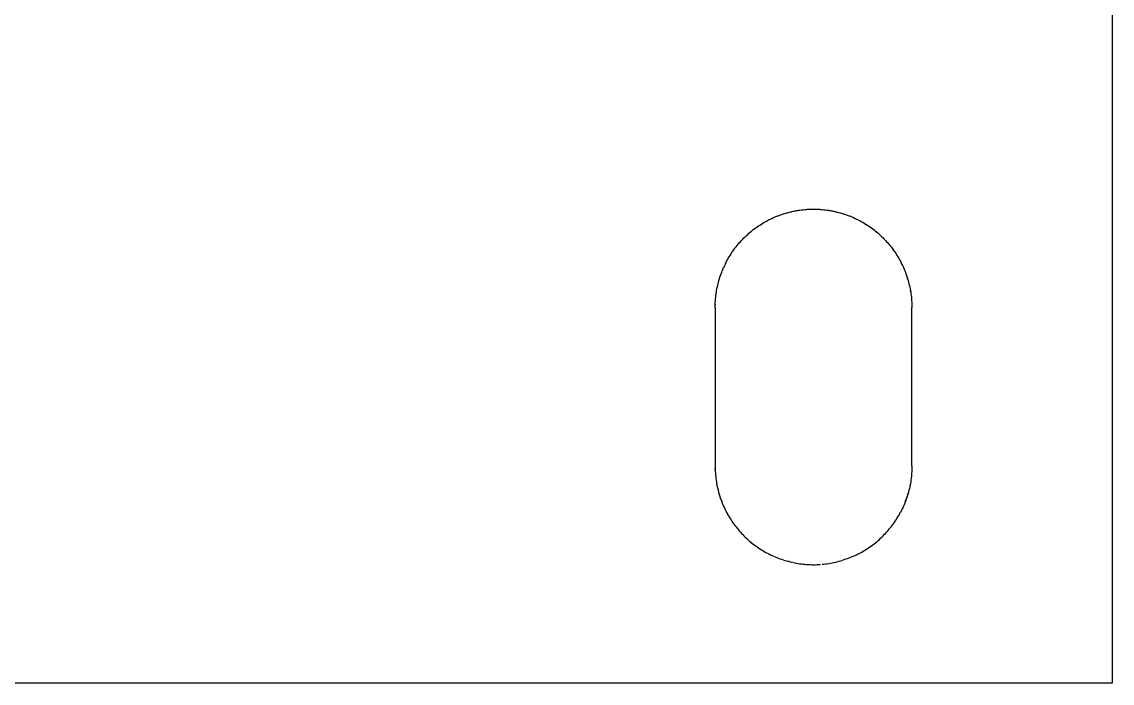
# Model space of a CAD drawing. Header units: millimetres. Extents: x 2543.3 to 2639, y 1717.1 to 1778.9.
# Drawn here: x 2553.872 to 2558.472, y 1737.271 to 1740.061 of the extents above; entities that cross this region are included whole.
import ezdxf

# ---------------------------------------------------------------- set-up
doc = ezdxf.new("R2010")
doc.units = ezdxf.units.MM

msp = doc.modelspace()

# ---------------------------------------------------------------- linework, layer by layer
at = {"color": 7, "linetype": 'Continuous', "lineweight": 25}
for p, q in [((2558.4721, 1778.2278), (2558.4721, 1737.2711)), ((2557.1117, 1739.2587), (2557.1188, 1739.2604)), ((2557.1152, 1739.2596), (2557.1188, 1739.2604)), ((2557.1188, 1739.2604), (2557.1258, 1739.262)), ((2557.1188, 1739.2604), (2557.1223, 1739.2612)), ((2557.1223, 1739.2612), (2557.1258, 1739.262)), ((2557.1258, 1739.262), (2557.1329, 1739.2634)), ((2557.1258, 1739.262), (2557.1294, 1739.2627)), ((2557.1294, 1739.2627), (2557.1329, 1739.2634)), ((2557.1329, 1739.2634), (2557.1401, 1739.2648)), ((2557.1329, 1739.2634), (2557.1365, 1739.2641)), ((2557.1365, 1739.2641), (2557.1401, 1739.2648)), ((2557.1401, 1739.2648), (2557.1472, 1739.2659)), ((2557.1401, 1739.2648), (2557.1436, 1739.2653)), ((2557.1436, 1739.2653), (2557.1472, 1739.2659)), ((2557.1472, 1739.2659), (2557.1544, 1739.267)), ((2557.1472, 1739.2659), (2557.1508, 1739.2665)), ((2557.1508, 1739.2665), (2557.1544, 1739.267)), ((2557.1544, 1739.267), (2557.1615, 1739.268)), ((2557.1615, 1739.268), (2557.1687, 1739.2688)), ((2557.1687, 1739.2688), (2557.176, 1739.2695)), ((2557.176, 1739.2695), (2557.1832, 1739.27)), ((2557.1832, 1739.27), (2557.1904, 1739.2705)), ((2557.1832, 1739.27), (2557.1868, 1739.2703)), ((2557.1868, 1739.2703), (2557.1904, 1739.2705)), ((2557.1904, 1739.2705), (2557.1976, 1739.2708)), ((2557.1904, 1739.2705), (2557.194, 1739.2707)), ((2557.194, 1739.2707), (2557.1976, 1739.2708)), ((2557.1976, 1739.2708), (2557.2049, 1739.271)), ((2557.1976, 1739.2708), (2557.2013, 1739.2709)), ((2557.2013, 1739.2709), (2557.2049, 1739.271)), ((2557.2049, 1739.271), (2557.2121, 1739.2711)), ((2557.2121, 1739.2711), (2557.2194, 1739.271)), ((2557.2194, 1739.271), (2557.2266, 1739.2708)), ((2557.2194, 1739.271), (2557.223, 1739.2709)), ((2557.223, 1739.2709), (2557.2266, 1739.2708)), ((2557.2266, 1739.2708), (2557.2302, 1739.2707)), ((2557.2266, 1739.2708), (2557.2338, 1739.2705)), ((2557.2302, 1739.2707), (2557.2338, 1739.2705)), ((2557.2338, 1739.2705), (2557.2375, 1739.2703)), ((2557.2338, 1739.2705), (2557.2411, 1739.27)), ((2557.2375, 1739.2703), (2557.2411, 1739.27)), ((2557.2411, 1739.27), (2557.2483, 1739.2695)), ((2557.2483, 1739.2695), (2557.2555, 1739.2688)), ((2557.2555, 1739.2688), (2557.2627, 1739.268)), ((2557.2627, 1739.268), (2557.2699, 1739.267)), ((2557.2699, 1739.267), (2557.277, 1739.2659)), ((2557.2699, 1739.267), (2557.2735, 1739.2665)), ((2557.277, 1739.2659), (2557.2735, 1739.2665)), ((2557.277, 1739.2659), (2557.2842, 1739.2648)), ((2557.277, 1739.2659), (2557.2806, 1739.2653)), ((2557.2806, 1739.2653), (2557.2842, 1739.2648)), ((2557.2842, 1739.2648), (2557.2877, 1739.2641)), ((2557.2842, 1739.2648), (2557.2913, 1739.2634)), ((2557.2877, 1739.2641), (2557.2913, 1739.2634)), ((2557.2913, 1739.2634), (2557.2949, 1739.2627)), ((2557.2913, 1739.2634), (2557.2984, 1739.262)), ((2557.2949, 1739.2627), (2557.2984, 1739.262)), ((2557.2984, 1739.262), (2557.3019, 1739.2612)), ((2557.2984, 1739.262), (2557.3055, 1739.2604)), ((2557.3019, 1739.2612), (2557.3055, 1739.2604)), ((2557.3055, 1739.2604), (2557.309, 1739.2596)), ((2557.3055, 1739.2604), (2557.3125, 1739.2587)), ((2556.9984, 1739.2118), (2557.0046, 1739.2155)), ((2557.0046, 1739.2155), (2557.0109, 1739.219)), ((2557.0109, 1739.219), (2557.0173, 1739.2225)), ((2557.0173, 1739.2225), (2557.0237, 1739.2258)), ((2557.0173, 1739.2225), (2557.0205, 1739.2242)), ((2557.0237, 1739.2258), (2557.0205, 1739.2242)), ((2557.0237, 1739.2258), (2557.0302, 1739.2291)), ((2557.0237, 1739.2258), (2557.027, 1739.2274)), ((2557.027, 1739.2274), (2557.0302, 1739.2291)), ((2557.0302, 1739.2291), (2557.0367, 1739.2322)), ((2557.0302, 1739.2291), (2557.0335, 1739.2306)), ((2557.0335, 1739.2306), (2557.0367, 1739.2322)), ((2557.0367, 1739.2322), (2557.0433, 1739.2352)), ((2557.0367, 1739.2322), (2557.04, 1739.2337)), ((2557.04, 1739.2337), (2557.0433, 1739.2352)), ((2557.0433, 1739.2352), (2557.05, 1739.2381)), ((2557.0433, 1739.2352), (2557.0466, 1739.2366)), ((2557.0466, 1739.2366), (2557.05, 1739.2381)), ((2557.05, 1739.2381), (2557.0567, 1739.2408)), ((2557.05, 1739.2381), (2557.0533, 1739.2395)), ((2557.0533, 1739.2395), (2557.0567, 1739.2408)), ((2557.0567, 1739.2408), (2557.0634, 1739.2435)), ((2557.0567, 1739.2408), (2557.06, 1739.2422)), ((2557.06, 1739.2422), (2557.0634, 1739.2435)), ((2557.0634, 1739.2435), (2557.0702, 1739.246)), ((2557.0634, 1739.2435), (2557.0668, 1739.2448)), ((2557.0668, 1739.2448), (2557.0702, 1739.246)), ((2557.0702, 1739.246), (2557.077, 1739.2484)), ((2557.0702, 1739.246), (2557.0736, 1739.2472)), ((2557.0736, 1739.2472), (2557.077, 1739.2484)), ((2557.077, 1739.2484), (2557.0839, 1739.2507)), ((2557.0839, 1739.2507), (2557.0908, 1739.2529)), ((2557.0839, 1739.2507), (2557.0873, 1739.2518)), ((2557.0873, 1739.2518), (2557.0908, 1739.2529)), ((2557.0908, 1739.2529), (2557.0977, 1739.255)), ((2557.0977, 1739.255), (2557.1047, 1739.2569)), ((2557.0977, 1739.255), (2557.1012, 1739.256)), ((2557.1012, 1739.256), (2557.1047, 1739.2569)), ((2557.1047, 1739.2569), (2557.1117, 1739.2587)), ((2557.1117, 1739.2587), (2557.1152, 1739.2596)), ((2557.309, 1739.2596), (2557.3125, 1739.2587)), ((2557.3125, 1739.2587), (2557.3195, 1739.2569)), ((2557.3195, 1739.2569), (2557.323, 1739.256)), ((2557.3195, 1739.2569), (2557.3265, 1739.255)), ((2557.323, 1739.256), (2557.3265, 1739.255)), ((2557.3265, 1739.255), (2557.3335, 1739.2529)), ((2557.3335, 1739.2529), (2557.3369, 1739.2518)), ((2557.3335, 1739.2529), (2557.3404, 1739.2507)), ((2557.3369, 1739.2518), (2557.3404, 1739.2507)), ((2557.3404, 1739.2507), (2557.3472, 1739.2484)), ((2557.3472, 1739.2484), (2557.3541, 1739.246)), ((2557.3472, 1739.2484), (2557.3506, 1739.2472)), ((2557.3506, 1739.2472), (2557.3541, 1739.246)), ((2557.3541, 1739.246), (2557.3575, 1739.2448)), ((2557.3541, 1739.246), (2557.3608, 1739.2435)), ((2557.3575, 1739.2448), (2557.3608, 1739.2435)), ((2557.3608, 1739.2435), (2557.3676, 1739.2408)), ((2557.3608, 1739.2435), (2557.3642, 1739.2422)), ((2557.3642, 1739.2422), (2557.3676, 1739.2408)), ((2557.3676, 1739.2408), (2557.3709, 1739.2395)), ((2557.3676, 1739.2408), (2557.3743, 1739.2381)), ((2557.3709, 1739.2395), (2557.3743, 1739.2381)), ((2557.3743, 1739.2381), (2557.3809, 1739.2352)), ((2557.3743, 1739.2381), (2557.3776, 1739.2366)), ((2557.3776, 1739.2366), (2557.3809, 1739.2352)), ((2557.3809, 1739.2352), (2557.3842, 1739.2337)), ((2557.3809, 1739.2352), (2557.3875, 1739.2322)), ((2557.3842, 1739.2337), (2557.3875, 1739.2322)), ((2557.3875, 1739.2322), (2557.3908, 1739.2306)), ((2557.3875, 1739.2322), (2557.394, 1739.2291)), ((2557.3908, 1739.2306), (2557.394, 1739.2291)), ((2557.394, 1739.2291), (2557.3973, 1739.2274)), ((2557.394, 1739.2291), (2557.4005, 1739.2258)), ((2557.3973, 1739.2274), (2557.4005, 1739.2258)), ((2557.4005, 1739.2258), (2557.407, 1739.2225)), ((2557.4005, 1739.2258), (2557.4037, 1739.2242)), ((2557.4037, 1739.2242), (2557.407, 1739.2225)), ((2557.407, 1739.2225), (2557.4133, 1739.219)), ((2557.4133, 1739.219), (2557.4196, 1739.2155)), ((2557.4196, 1739.2155), (2557.4259, 1739.2118)), ((2556.9344, 1739.1645), (2556.9399, 1739.1693)), ((2556.9399, 1739.1693), (2556.9454, 1739.174)), ((2556.9399, 1739.1693), (2556.9426, 1739.1716)), ((2556.9426, 1739.1716), (2556.9454, 1739.174)), ((2556.9454, 1739.174), (2556.951, 1739.1786)), ((2556.9454, 1739.174), (2556.9482, 1739.1763)), ((2556.9482, 1739.1763), (2556.951, 1739.1786)), ((2556.951, 1739.1786), (2556.9566, 1739.1831)), ((2556.9566, 1739.1831), (2556.9624, 1739.1875)), ((2556.9624, 1739.1875), (2556.9682, 1739.1918)), ((2556.9682, 1739.1918), (2556.9741, 1739.196)), ((2556.9682, 1739.1918), (2556.9711, 1739.1939)), ((2556.9711, 1739.1939), (2556.9741, 1739.196)), ((2556.9741, 1739.196), (2556.9801, 1739.2001)), ((2556.9801, 1739.2001), (2556.9861, 1739.2041)), ((2556.9861, 1739.2041), (2556.9922, 1739.208)), ((2556.9861, 1739.2041), (2556.9892, 1739.206)), ((2556.9892, 1739.206), (2556.9922, 1739.208)), ((2556.9922, 1739.208), (2556.9984, 1739.2118)), ((2556.9922, 1739.208), (2556.9953, 1739.2099)), ((2556.9953, 1739.2099), (2556.9984, 1739.2118)), ((2557.4259, 1739.2118), (2557.432, 1739.208)), ((2557.4259, 1739.2118), (2557.429, 1739.2099)), ((2557.429, 1739.2099), (2557.432, 1739.208)), ((2557.432, 1739.208), (2557.4351, 1739.206)), ((2557.432, 1739.208), (2557.4381, 1739.2041)), ((2557.4351, 1739.206), (2557.4381, 1739.2041)), ((2557.4381, 1739.2041), (2557.4442, 1739.2001)), ((2557.4442, 1739.2001), (2557.4502, 1739.196)), ((2557.4502, 1739.196), (2557.4561, 1739.1918)), ((2557.4502, 1739.196), (2557.4531, 1739.1939)), ((2557.4531, 1739.1939), (2557.4561, 1739.1918)), ((2557.4561, 1739.1918), (2557.4619, 1739.1875)), ((2557.4619, 1739.1875), (2557.4676, 1739.1831)), ((2557.4676, 1739.1831), (2557.4733, 1739.1786)), ((2557.4733, 1739.1786), (2557.4789, 1739.174)), ((2557.4733, 1739.1786), (2557.4761, 1739.1763)), ((2557.4789, 1739.174), (2557.4761, 1739.1763)), ((2557.4789, 1739.174), (2557.4816, 1739.1716)), ((2557.4789, 1739.174), (2557.4844, 1739.1693)), ((2557.4816, 1739.1716), (2557.4844, 1739.1693)), ((2557.4844, 1739.1693), (2557.4898, 1739.1645)), ((2556.8896, 1739.1172), (2556.8942, 1739.1228)), ((2556.8942, 1739.1228), (2556.8989, 1739.1283)), ((2556.8989, 1739.1283), (2556.9037, 1739.1337)), ((2556.9037, 1739.1337), (2556.9086, 1739.1391)), ((2556.9086, 1739.1391), (2556.9136, 1739.1443)), ((2556.9086, 1739.1391), (2556.9111, 1739.1417)), ((2556.9111, 1739.1417), (2556.9136, 1739.1443)), ((2556.9136, 1739.1443), (2556.9187, 1739.1495)), ((2556.9187, 1739.1495), (2556.9238, 1739.1546)), ((2556.9238, 1739.1546), (2556.9291, 1739.1596)), ((2556.9291, 1739.1596), (2556.9344, 1739.1645)), ((2557.4898, 1739.1645), (2557.4952, 1739.1596)), ((2557.4952, 1739.1596), (2557.5004, 1739.1546)), ((2557.5004, 1739.1546), (2557.5056, 1739.1495)), ((2557.5056, 1739.1495), (2557.5107, 1739.1443)), ((2557.5107, 1739.1443), (2557.5156, 1739.1391)), ((2557.5107, 1739.1443), (2557.5131, 1739.1417)), ((2557.5156, 1739.1391), (2557.5131, 1739.1417)), ((2557.5156, 1739.1391), (2557.5205, 1739.1337)), ((2557.5205, 1739.1337), (2557.5253, 1739.1283)), ((2557.5253, 1739.1283), (2557.53, 1739.1228)), ((2557.53, 1739.1228), (2557.5346, 1739.1172)), ((2556.8564, 1739.0698), (2556.8602, 1739.076)), ((2556.8583, 1739.0729), (2556.8602, 1739.076)), ((2556.8602, 1739.076), (2556.8641, 1739.0821)), ((2556.8641, 1739.0821), (2556.8681, 1739.0881)), ((2556.8681, 1739.0881), (2556.8722, 1739.0941)), ((2556.8722, 1739.0941), (2556.8764, 1739.1)), ((2556.8722, 1739.0941), (2556.8743, 1739.097)), ((2556.8743, 1739.097), (2556.8764, 1739.1)), ((2556.8764, 1739.1), (2556.8807, 1739.1058)), ((2556.8807, 1739.1058), (2556.8851, 1739.1116)), ((2556.8851, 1739.1116), (2556.8896, 1739.1172)), ((2557.5346, 1739.1172), (2557.5391, 1739.1116)), ((2557.5391, 1739.1116), (2557.5436, 1739.1058)), ((2557.5436, 1739.1058), (2557.5479, 1739.1)), ((2557.5479, 1739.1), (2557.5521, 1739.0941)), ((2557.55, 1739.097), (2557.5479, 1739.1)), ((2557.5521, 1739.0941), (2557.55, 1739.097)), ((2557.5521, 1739.0941), (2557.5562, 1739.0881)), ((2557.5562, 1739.0881), (2557.5602, 1739.0821)), ((2557.5602, 1739.0821), (2557.5641, 1739.076)), ((2557.5641, 1739.076), (2557.566, 1739.0729)), ((2557.5641, 1739.076), (2557.5678, 1739.0698)), ((2556.836, 1739.0314), (2556.833, 1739.0249)), ((2556.8391, 1739.038), (2556.836, 1739.0314)), ((2556.8424, 1739.0445), (2556.8391, 1739.038)), ((2556.8407, 1739.0412), (2556.8391, 1739.038)), ((2556.8407, 1739.0412), (2556.8424, 1739.0445)), ((2556.8424, 1739.0445), (2556.8457, 1739.0509)), ((2556.8457, 1739.0509), (2556.8492, 1739.0573)), ((2556.8492, 1739.0573), (2556.8527, 1739.0636)), ((2556.8527, 1739.0636), (2556.8564, 1739.0698)), ((2556.8564, 1739.0698), (2556.8583, 1739.0729)), ((2557.5678, 1739.0698), (2557.566, 1739.0729)), ((2557.5678, 1739.0698), (2557.5715, 1739.0636)), ((2557.5715, 1739.0636), (2557.5751, 1739.0573)), ((2557.5751, 1739.0573), (2557.5785, 1739.0509)), ((2557.5785, 1739.0509), (2557.5819, 1739.0445)), ((2557.5819, 1739.0445), (2557.5835, 1739.0412)), ((2557.5819, 1739.0445), (2557.5851, 1739.038)), ((2557.5851, 1739.038), (2557.5835, 1739.0412)), ((2557.5851, 1739.038), (2557.5882, 1739.0314)), ((2557.5882, 1739.0314), (2557.5912, 1739.0249)), ((2556.8153, 1738.9774), (2556.8174, 1738.9843)), ((2556.8174, 1738.9843), (2556.8197, 1738.9912)), ((2556.8197, 1738.9912), (2556.8222, 1738.998)), ((2556.8222, 1738.998), (2556.8247, 1739.0048)), ((2556.8247, 1739.0048), (2556.8273, 1739.0115)), ((2556.8301, 1739.0182), (2556.8273, 1739.0115)), ((2556.8301, 1739.0182), (2556.833, 1739.0249)), ((2557.5912, 1739.0249), (2557.5941, 1739.0182)), ((2557.5941, 1739.0182), (2557.5969, 1739.0115)), ((2557.5969, 1739.0115), (2557.5996, 1739.0048)), ((2557.5996, 1739.0048), (2557.6021, 1738.998)), ((2557.6021, 1738.998), (2557.6045, 1738.9912)), ((2557.6045, 1738.9912), (2557.6068, 1738.9843)), ((2557.6068, 1738.9843), (2557.6079, 1738.9808)), ((2557.6068, 1738.9843), (2557.609, 1738.9774)), ((2556.8047, 1738.9352), (2556.8062, 1738.9423)), ((2556.8062, 1738.9423), (2556.8078, 1738.9494)), ((2556.8078, 1738.9494), (2556.8095, 1738.9565)), ((2556.8095, 1738.9565), (2556.8113, 1738.9635)), ((2556.8113, 1738.9635), (2556.8132, 1738.9704)), ((2556.8132, 1738.9704), (2556.8153, 1738.9774)), ((2557.609, 1738.9774), (2557.6079, 1738.9808)), ((2557.609, 1738.9774), (2557.611, 1738.9704)), ((2557.611, 1738.9704), (2557.613, 1738.9635)), ((2557.613, 1738.9635), (2557.6148, 1738.9565)), ((2557.6148, 1738.9565), (2557.6165, 1738.9494)), ((2557.6165, 1738.9494), (2557.6181, 1738.9423)), ((2557.6181, 1738.9423), (2557.6195, 1738.9352)), ((2556.7981, 1738.885), (2556.7987, 1738.8922)), ((2556.7987, 1738.8922), (2556.7994, 1738.8994)), ((2556.7994, 1738.8994), (2556.8002, 1738.9066)), ((2556.8002, 1738.9066), (2556.8012, 1738.9138)), ((2556.8012, 1738.9138), (2556.8022, 1738.921)), ((2556.8012, 1738.9138), (2556.8017, 1738.9174)), ((2556.8017, 1738.9174), (2556.8022, 1738.921)), ((2556.8022, 1738.921), (2556.8034, 1738.9281)), ((2556.8022, 1738.921), (2556.8028, 1738.9245)), ((2556.8028, 1738.9245), (2556.8034, 1738.9281)), ((2556.8034, 1738.9281), (2556.8047, 1738.9352)), ((2557.6195, 1738.9352), (2557.6208, 1738.9281)), ((2557.6208, 1738.9281), (2557.622, 1738.921)), ((2557.6214, 1738.9245), (2557.6208, 1738.9281)), ((2557.6214, 1738.9245), (2557.622, 1738.921)), ((2557.622, 1738.921), (2557.6231, 1738.9138)), ((2557.622, 1738.921), (2557.6225, 1738.9174)), ((2557.6225, 1738.9174), (2557.6231, 1738.9138)), ((2557.6231, 1738.9138), (2557.624, 1738.9066)), ((2557.624, 1738.9066), (2557.6249, 1738.8994)), ((2557.6249, 1738.8994), (2557.6255, 1738.8922)), ((2557.6255, 1738.8922), (2557.6261, 1738.885)), ((2556.7971, 1738.8561), (2556.7972, 1738.8633)), ((2556.7971, 1738.8561), (2556.7971, 1738.1861)), ((2556.7972, 1738.8633), (2556.7974, 1738.8705)), ((2556.7972, 1738.8633), (2556.7973, 1738.8669)), ((2556.7974, 1738.8705), (2556.7973, 1738.8669)), ((2556.7974, 1738.8705), (2556.7977, 1738.8778)), ((2556.7977, 1738.8778), (2556.7981, 1738.885)), ((2557.6261, 1738.885), (2557.6266, 1738.8778)), ((2557.6266, 1738.8778), (2557.6269, 1738.8705)), ((2557.6269, 1738.8705), (2557.6271, 1738.8633)), ((2557.6271, 1738.8633), (2557.6271, 1738.8561)), ((2557.6271, 1738.1861), (2557.6271, 1738.8561)), ((2556.7971, 1738.1861), (2556.7972, 1738.1788)), ((2556.7972, 1738.1788), (2556.7974, 1738.1716)), ((2556.7972, 1738.1788), (2556.7973, 1738.1752)), ((2556.7974, 1738.1716), (2556.7973, 1738.1752)), ((2556.7974, 1738.1716), (2556.7977, 1738.1643)), ((2556.7977, 1738.1643), (2556.7981, 1738.1571)), ((2556.7981, 1738.1571), (2556.7987, 1738.1499)), ((2557.6261, 1738.1571), (2557.6255, 1738.1499)), ((2557.6266, 1738.1643), (2557.6261, 1738.1571)), ((2557.6269, 1738.1716), (2557.6266, 1738.1643)), ((2557.6271, 1738.1788), (2557.6269, 1738.1716)), ((2557.6271, 1738.1861), (2557.6271, 1738.1788)), ((2556.7987, 1738.1499), (2556.7994, 1738.1427)), ((2556.7994, 1738.1427), (2556.8002, 1738.1355)), ((2556.8002, 1738.1355), (2556.8012, 1738.1283)), ((2556.8012, 1738.1283), (2556.8022, 1738.1211)), ((2556.8022, 1738.1211), (2556.8034, 1738.114)), ((2556.8034, 1738.114), (2556.8047, 1738.1069)), ((2557.6208, 1738.114), (2557.6195, 1738.1069)), ((2557.622, 1738.1211), (2557.6208, 1738.114)), ((2557.6231, 1738.1283), (2557.622, 1738.1211)), ((2557.624, 1738.1355), (2557.6231, 1738.1283)), ((2557.6249, 1738.1427), (2557.624, 1738.1355)), ((2557.6255, 1738.1499), (2557.6249, 1738.1427)), ((2556.8047, 1738.1069), (2556.8062, 1738.0998)), ((2556.8047, 1738.1069), (2556.8055, 1738.1033)), ((2556.8055, 1738.1033), (2556.8062, 1738.0998)), ((2556.8062, 1738.0998), (2556.8078, 1738.0927)), ((2556.8078, 1738.0927), (2556.8086, 1738.0892)), ((2556.8078, 1738.0927), (2556.8095, 1738.0857)), ((2556.8086, 1738.0892), (2556.8095, 1738.0857)), ((2556.8095, 1738.0857), (2556.8113, 1738.0786)), ((2556.8113, 1738.0786), (2556.8132, 1738.0717)), ((2556.8132, 1738.0717), (2556.8153, 1738.0647)), ((2556.8132, 1738.0717), (2556.8142, 1738.0682)), ((2556.8153, 1738.0647), (2556.8142, 1738.0682)), ((2556.8153, 1738.0647), (2556.8174, 1738.0578)), ((2557.609, 1738.0647), (2557.6068, 1738.0578)), ((2557.611, 1738.0717), (2557.609, 1738.0647)), ((2557.609, 1738.0647), (2557.61, 1738.0682)), ((2557.61, 1738.0682), (2557.611, 1738.0717)), ((2557.613, 1738.0786), (2557.611, 1738.0717)), ((2557.6148, 1738.0857), (2557.613, 1738.0786)), ((2557.6165, 1738.0927), (2557.6148, 1738.0857)), ((2557.6156, 1738.0892), (2557.6148, 1738.0857)), ((2557.6165, 1738.0927), (2557.6156, 1738.0892)), ((2557.6181, 1738.0998), (2557.6165, 1738.0927)), ((2557.6195, 1738.1069), (2557.6181, 1738.0998)), ((2557.6188, 1738.1033), (2557.6181, 1738.0998)), ((2557.6195, 1738.1069), (2557.6188, 1738.1033)), ((2556.8174, 1738.0578), (2556.8197, 1738.0509)), ((2556.8174, 1738.0578), (2556.8186, 1738.0544)), ((2556.8197, 1738.0509), (2556.8186, 1738.0544)), ((2556.8209, 1738.0475), (2556.8197, 1738.0509)), ((2556.8197, 1738.0509), (2556.8222, 1738.0441)), ((2556.8209, 1738.0475), (2556.8222, 1738.0441)), ((2556.8222, 1738.0441), (2556.8247, 1738.0373)), ((2556.8222, 1738.0441), (2556.8234, 1738.0407)), ((2556.8247, 1738.0373), (2556.8234, 1738.0407)), ((2556.8247, 1738.0373), (2556.8273, 1738.0306)), ((2556.8273, 1738.0306), (2556.8301, 1738.0239)), ((2556.8301, 1738.0239), (2556.833, 1738.0173)), ((2557.5941, 1738.0239), (2557.5912, 1738.0173)), ((2557.5969, 1738.0306), (2557.5941, 1738.0239)), ((2557.5996, 1738.0373), (2557.5969, 1738.0306)), ((2557.6021, 1738.0441), (2557.5996, 1738.0373)), ((2557.5996, 1738.0373), (2557.6008, 1738.0407)), ((2557.6008, 1738.0407), (2557.6021, 1738.0441)), ((2557.6045, 1738.0509), (2557.6021, 1738.0441)), ((2557.6033, 1738.0475), (2557.6021, 1738.0441)), ((2557.6045, 1738.0509), (2557.6033, 1738.0475)), ((2557.6068, 1738.0578), (2557.6045, 1738.0509)), ((2557.6045, 1738.0509), (2557.6057, 1738.0544)), ((2557.6057, 1738.0544), (2557.6068, 1738.0578)), ((2556.833, 1738.0173), (2556.836, 1738.0107)), ((2556.836, 1738.0107), (2556.8391, 1738.0041)), ((2556.8391, 1738.0041), (2556.8424, 1737.9977)), ((2556.8424, 1737.9977), (2556.8457, 1737.9912)), ((2556.8457, 1737.9912), (2556.8492, 1737.9849)), ((2556.8509, 1737.9817), (2556.8492, 1737.9849)), ((2556.8492, 1737.9849), (2556.8527, 1737.9786)), ((2556.8509, 1737.9817), (2556.8527, 1737.9786)), ((2556.8527, 1737.9786), (2556.8564, 1737.9723)), ((2556.8564, 1737.9723), (2556.8602, 1737.9661)), ((2557.5641, 1737.9661), (2557.5678, 1737.9723)), ((2557.5678, 1737.9723), (2557.5715, 1737.9786)), ((2557.5751, 1737.9849), (2557.5715, 1737.9786)), ((2557.5715, 1737.9786), (2557.5733, 1737.9817)), ((2557.5751, 1737.9849), (2557.5733, 1737.9817)), ((2557.5751, 1737.9849), (2557.5785, 1737.9912)), ((2557.5819, 1737.9977), (2557.5785, 1737.9912)), ((2557.5851, 1738.0041), (2557.5819, 1737.9977)), ((2557.5882, 1738.0107), (2557.5851, 1738.0041)), ((2557.5912, 1738.0173), (2557.5882, 1738.0107)), ((2556.8602, 1737.9661), (2556.8641, 1737.96)), ((2556.8641, 1737.96), (2556.8681, 1737.954)), ((2556.8681, 1737.954), (2556.8722, 1737.948)), ((2556.8681, 1737.954), (2556.8701, 1737.951)), ((2556.8722, 1737.948), (2556.8701, 1737.951)), ((2556.8722, 1737.948), (2556.8764, 1737.9421)), ((2556.8764, 1737.9421), (2556.8807, 1737.9363)), ((2556.8807, 1737.9363), (2556.8851, 1737.9306)), ((2556.8851, 1737.9306), (2556.8896, 1737.9249)), ((2557.5346, 1737.9249), (2557.5391, 1737.9306)), ((2557.5391, 1737.9306), (2557.5436, 1737.9363)), ((2557.5436, 1737.9363), (2557.5479, 1737.9421)), ((2557.5479, 1737.9421), (2557.5521, 1737.948)), ((2557.5521, 1737.948), (2557.5562, 1737.954)), ((2557.5521, 1737.948), (2557.5541, 1737.951)), ((2557.5541, 1737.951), (2557.5562, 1737.954)), ((2557.5562, 1737.954), (2557.5602, 1737.96)), ((2557.5602, 1737.96), (2557.5641, 1737.9661)), ((2556.8896, 1737.9249), (2556.8942, 1737.9193)), ((2556.8942, 1737.9193), (2556.8989, 1737.9138)), ((2556.8989, 1737.9138), (2556.9037, 1737.9084)), ((2556.9037, 1737.9084), (2556.9086, 1737.903)), ((2556.9111, 1737.9004), (2556.9086, 1737.903)), ((2556.9086, 1737.903), (2556.9136, 1737.8978)), ((2556.9111, 1737.9004), (2556.9136, 1737.8978)), ((2556.9136, 1737.8978), (2556.9187, 1737.8926)), ((2556.9187, 1737.8926), (2556.9238, 1737.8875)), ((2556.9213, 1737.8901), (2556.9187, 1737.8926)), ((2556.9213, 1737.8901), (2556.9238, 1737.8875)), ((2556.9238, 1737.8875), (2556.9291, 1737.8825)), ((2556.9291, 1737.8825), (2556.9344, 1737.8777)), ((2557.4898, 1737.8777), (2557.4952, 1737.8825)), ((2557.4952, 1737.8825), (2557.5004, 1737.8875)), ((2557.5004, 1737.8875), (2557.5056, 1737.8926)), ((2557.5056, 1737.8926), (2557.5107, 1737.8978)), ((2557.5107, 1737.8978), (2557.5156, 1737.903)), ((2557.5107, 1737.8978), (2557.5131, 1737.9004)), ((2557.5156, 1737.903), (2557.5131, 1737.9004)), ((2557.5156, 1737.903), (2557.5205, 1737.9084)), ((2557.5205, 1737.9084), (2557.5253, 1737.9138)), ((2557.5253, 1737.9138), (2557.53, 1737.9193)), ((2557.53, 1737.9193), (2557.5346, 1737.9249)), ((2556.9344, 1737.8777), (2556.9399, 1737.8729)), ((2556.9399, 1737.8729), (2556.9454, 1737.8681)), ((2556.9399, 1737.8729), (2556.9426, 1737.8705)), ((2556.9426, 1737.8705), (2556.9454, 1737.8681)), ((2556.9454, 1737.8681), (2556.951, 1737.8635)), ((2556.9454, 1737.8681), (2556.9482, 1737.8658)), ((2556.951, 1737.8635), (2556.9482, 1737.8658)), ((2556.951, 1737.8635), (2556.9566, 1737.859)), ((2556.9566, 1737.859), (2556.9624, 1737.8546)), ((2556.9624, 1737.8546), (2556.9682, 1737.8503)), ((2556.9682, 1737.8503), (2556.9741, 1737.8461)), ((2556.9741, 1737.8461), (2556.9801, 1737.842)), ((2556.9801, 1737.842), (2556.9861, 1737.838)), ((2556.9861, 1737.838), (2556.9922, 1737.8341)), ((2556.9922, 1737.8341), (2556.9984, 1737.8303)), ((2557.4259, 1737.8303), (2557.432, 1737.8341)), ((2557.432, 1737.8341), (2557.4381, 1737.838)), ((2557.4381, 1737.838), (2557.4442, 1737.842)), ((2557.4442, 1737.842), (2557.4502, 1737.8461)), ((2557.4502, 1737.8461), (2557.4561, 1737.8503)), ((2557.4561, 1737.8503), (2557.4619, 1737.8546)), ((2557.4619, 1737.8546), (2557.4676, 1737.859)), ((2557.4676, 1737.859), (2557.4733, 1737.8635)), ((2557.4733, 1737.8635), (2557.4789, 1737.8681)), ((2557.4789, 1737.8681), (2557.4844, 1737.8729)), ((2557.4844, 1737.8729), (2557.4898, 1737.8777)), ((2556.9984, 1737.8303), (2557.0046, 1737.8267)), ((2557.0046, 1737.8267), (2557.0109, 1737.8231)), ((2557.0109, 1737.8231), (2557.0173, 1737.8196)), ((2557.0173, 1737.8196), (2557.0237, 1737.8163)), ((2557.0237, 1737.8163), (2557.0302, 1737.8131)), ((2557.0302, 1737.8131), (2557.0367, 1737.8099)), ((2557.0367, 1737.8099), (2557.0433, 1737.8069)), ((2557.0433, 1737.8069), (2557.05, 1737.804)), ((2557.05, 1737.804), (2557.0567, 1737.8013)), ((2557.0567, 1737.8013), (2557.0634, 1737.7986)), ((2557.0634, 1737.7986), (2557.0702, 1737.7961)), ((2557.0702, 1737.7961), (2557.077, 1737.7937)), ((2557.077, 1737.7937), (2557.0839, 1737.7914)), ((2557.0839, 1737.7914), (2557.0908, 1737.7892)), ((2557.0908, 1737.7892), (2557.0977, 1737.7871)), ((2557.3265, 1737.7871), (2557.3335, 1737.7892)), ((2557.3404, 1737.7914), (2557.3335, 1737.7892)), ((2557.3472, 1737.7937), (2557.3404, 1737.7914)), ((2557.3541, 1737.7961), (2557.3472, 1737.7937)), ((2557.3608, 1737.7986), (2557.3541, 1737.7961)), ((2557.3676, 1737.8013), (2557.3608, 1737.7986)), ((2557.3743, 1737.804), (2557.3676, 1737.8013)), ((2557.3809, 1737.8069), (2557.3743, 1737.804)), ((2557.3809, 1737.8069), (2557.3875, 1737.8099)), ((2557.3875, 1737.8099), (2557.394, 1737.8131)), ((2557.394, 1737.8131), (2557.4005, 1737.8163)), ((2557.4005, 1737.8163), (2557.407, 1737.8196)), ((2557.407, 1737.8196), (2557.4133, 1737.8231)), ((2557.4133, 1737.8231), (2557.4196, 1737.8267)), ((2557.4196, 1737.8267), (2557.4259, 1737.8303)), ((2557.0977, 1737.7871), (2557.1047, 1737.7852)), ((2557.1117, 1737.7834), (2557.1047, 1737.7852)), ((2557.1117, 1737.7834), (2557.1188, 1737.7817)), ((2557.1258, 1737.7801), (2557.1188, 1737.7817)), ((2557.1258, 1737.7801), (2557.1329, 1737.7787)), ((2557.1329, 1737.7787), (2557.1401, 1737.7774)), ((2557.1401, 1737.7774), (2557.1472, 1737.7762)), ((2557.1472, 1737.7762), (2557.1544, 1737.7751)), ((2557.1544, 1737.7751), (2557.1615, 1737.7742)), ((2557.1615, 1737.7742), (2557.1687, 1737.7733)), ((2557.1687, 1737.7733), (2557.176, 1737.7726)), ((2557.176, 1737.7726), (2557.1832, 1737.7721)), ((2557.1832, 1737.7721), (2557.1904, 1737.7716)), ((2557.1904, 1737.7716), (2557.1976, 1737.7713)), ((2557.1976, 1737.7713), (2557.2049, 1737.7711)), ((2557.2049, 1737.7711), (2557.2121, 1737.7711)), ((2557.2121, 1737.7711), (2557.2194, 1737.7711)), ((2557.2194, 1737.7711), (2557.2266, 1737.7713)), ((2557.2266, 1737.7713), (2557.2338, 1737.7716)), ((2557.2338, 1737.7716), (2557.2411, 1737.7721)), ((2557.2483, 1737.7726), (2557.2555, 1737.7733)), ((2557.2555, 1737.7733), (2557.2627, 1737.7742)), ((2557.2627, 1737.7742), (2557.2699, 1737.7751)), ((2557.2699, 1737.7751), (2557.277, 1737.7762)), ((2557.277, 1737.7762), (2557.2842, 1737.7774)), ((2557.2842, 1737.7774), (2557.2913, 1737.7787)), ((2557.2913, 1737.7787), (2557.2984, 1737.7801)), ((2557.2984, 1737.7801), (2557.3055, 1737.7817)), ((2557.3055, 1737.7817), (2557.3125, 1737.7834)), ((2557.3125, 1737.7834), (2557.3195, 1737.7852)), ((2557.3195, 1737.7852), (2557.3265, 1737.7871)), ((2558.4721, 1737.2711), (2549.2721, 1737.2711))]:
    msp.add_line(p, q, dxfattribs=at)

doc.saveas('drawing.dxf')
